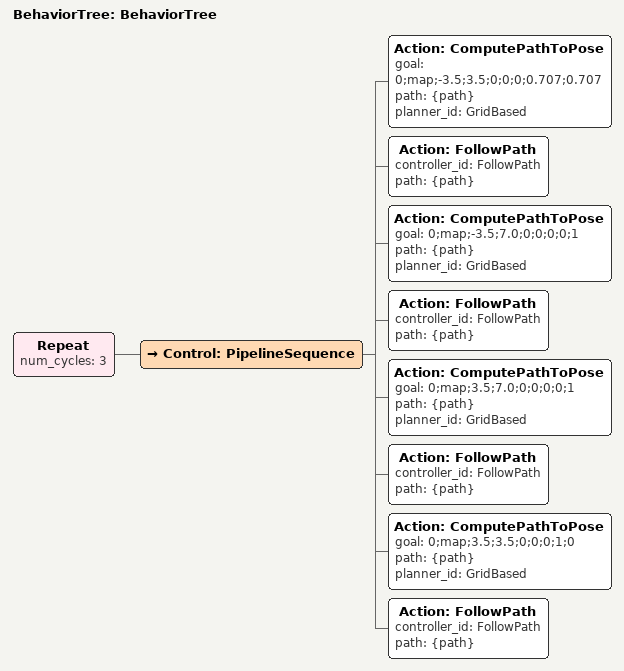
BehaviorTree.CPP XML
<?xml version="1.0"?>
<root main_tree_to_execute="BehaviorTree">
    <BehaviorTree ID="BehaviorTree">
        <Repeat num_cycles="3">
            <Control ID="PipelineSequence">
                <Action ID="ComputePathToPose" goal="0;map;-3.5;3.5;0;0;0;0.707;0.707" path="{path}" planner_id="GridBased" />
                <Action ID="FollowPath" controller_id="FollowPath" path="{path}" />
                <Action ID="ComputePathToPose" goal="0;map;-3.5;7.0;0;0;0;0;1" path="{path}" planner_id="GridBased" />
                <Action ID="FollowPath" controller_id="FollowPath" path="{path}" />
                <Action ID="ComputePathToPose" goal="0;map;3.5;7.0;0;0;0;0;1" path="{path}" planner_id="GridBased" />
                <Action ID="FollowPath" controller_id="FollowPath" path="{path}" />
                <Action ID="ComputePathToPose" goal="0;map;3.5;3.5;0;0;0;1;0" path="{path}" planner_id="GridBased" />
                <Action ID="FollowPath" controller_id="FollowPath" path="{path}" />
            </Control>
        </Repeat>
    </BehaviorTree>
</root>
